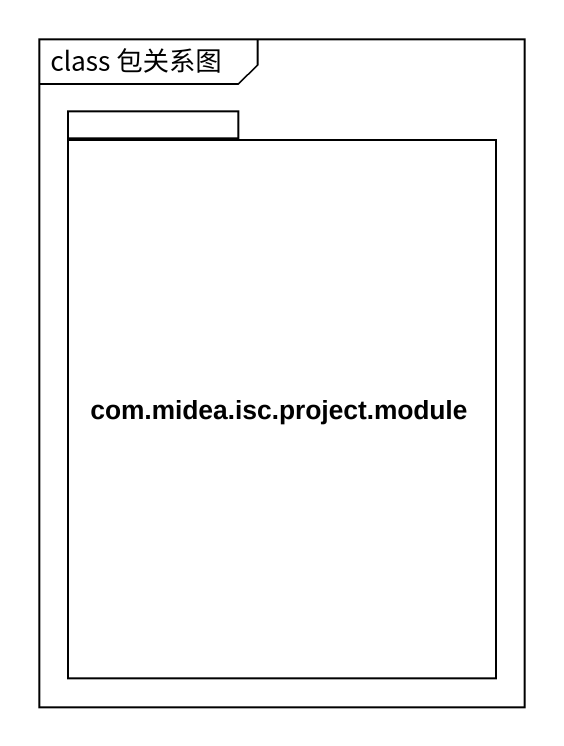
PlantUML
@startuml
mainframe class 包关系图
package "com.midea.isc.project.module" as com_midea_isc_project_module {
}
@enduml
